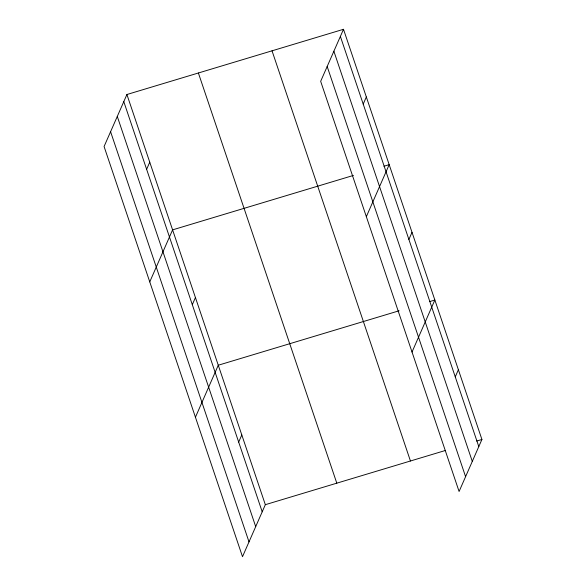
<?xml version="1.0" encoding="UTF-8"?>
<svg xmlns="http://www.w3.org/2000/svg" width="586" height="586" viewBox="0 0 586 586"><rect width="100%" height="100%" fill="white"/><g stroke="black" fill="none" stroke-linecap="round" stroke-linejoin="round"><path stroke-width="0.88" d="M126.913 94.514L104.081 146.522L242.501 556.7L265.333 504.685L126.913 94.514L343.499 29.3L481.919 439.478L459.087 491.486L320.667 81.315L343.499 29.3M146.625 169.31L149.752 162.19M149.76 281.881L172.592 229.866L353.439 175.419M192.303 304.669L195.431 297.549M195.438 417.239L218.27 365.225L399.117 310.778M363.21 104.096L366.338 96.976M238.678 442.078L241.798 434.959M366.345 216.674L389.177 164.659L383.947 166.234M408.889 239.454L412.017 232.334M412.024 352.032L434.856 300.017L429.626 301.592M455.263 376.864L458.391 369.744M265.333 504.685L445.309 450.502M476.689 441.053L481.919 439.478M340.378 36.42L478.791 446.598M333.874 51.231L472.294 461.409M327.171 66.496L465.592 476.674M272.029 50.821L410.449 460.999M198.383 72.994L336.804 483.172M123.785 101.627L262.206 511.805M117.288 116.446L255.701 526.624M110.586 131.711L249.006 541.882"/></g></svg>
